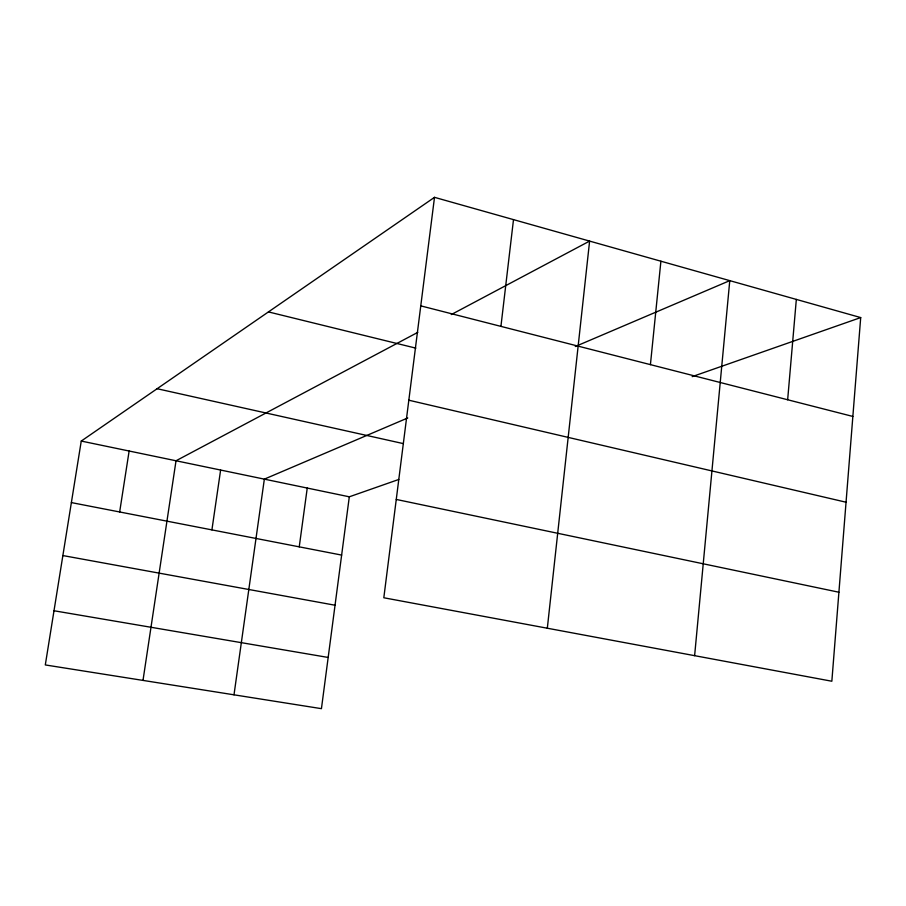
<?xml version="1.0" encoding="UTF-8"?>
<svg xmlns="http://www.w3.org/2000/svg" width="906" height="906" viewBox="0 0 906 906"><rect width="100%" height="100%" fill="white"/><g stroke="black" fill="none" stroke-linecap="round" stroke-linejoin="round"><path stroke-width="1.36" d="M860.7 317.576L831.844 681.233L383.816 597.767L434.506 197.338L860.7 317.576L692.173 376.636M787.654 399.761L796.329 299.41M694.619 655.661L729.772 280.634L575.276 346.522M650.417 364.642L660.904 261.2M547.326 628.232L589.613 241.087L451.29 314.563M500.927 326.387L513.498 219.614M398.81 479.455L349.308 496.805L321.437 708.662L45.3 664.936L81.257 441.063L434.506 197.338M299.24 546.85L307.247 488.051M233.997 694.823L264.348 479.138L407.768 417.96M211.913 529.885L220.622 470.044M143.001 680.406L176.024 460.769L417.802 332.355M119.66 511.969L129.128 451.018M54.009 610.757L328.176 657.45M62.865 555.559L335.05 605.231M71.381 502.592L341.641 555.084M81.257 441.063L349.308 496.805M396.262 499.444L838.911 592.23M157.112 388.719L403.295 443.6M408.833 400.214L846.045 502.218M268.448 311.913L415.854 348.142M420.769 305.866L852.852 416.443"/></g></svg>
